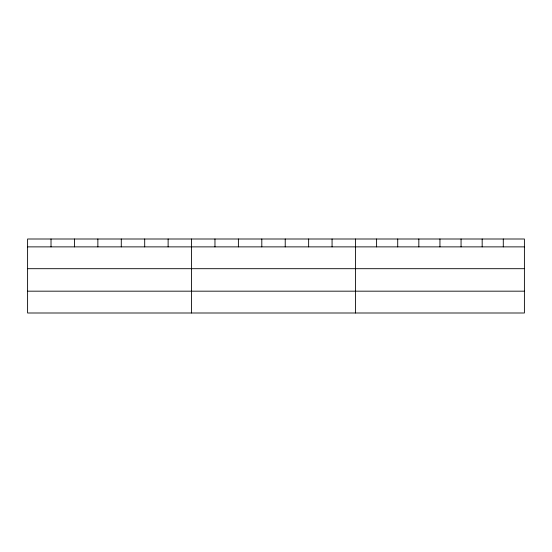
<?xml version="1.0" encoding="UTF-8"?>
<svg xmlns="http://www.w3.org/2000/svg" width="552" height="552" viewBox="0 0 552 552"><rect width="100%" height="100%" fill="white"/><g stroke="black" fill="none" stroke-linecap="round" stroke-linejoin="round"><path stroke-width="0.83" d="M524.4 268.693L524.4 239.002L27.6 239.002L27.6 312.998L524.4 312.998L524.4 268.693L27.6 268.693M27.6 246.875L524.4 246.875M27.6 291.173L524.4 291.173M503.286 239.002L503.286 246.875M482.172 239.002L482.172 246.875M461.058 239.002L461.058 246.875M439.944 239.002L439.944 246.875M418.83 239.002L418.83 246.875M397.716 239.002L397.716 246.875M376.602 239.002L376.602 246.875M355.488 239.002L355.488 312.998M332.069 239.002L332.069 246.875M308.644 239.002L308.644 246.875M285.225 239.002L285.225 246.875M261.807 239.002L261.807 246.875M238.388 239.002L238.388 246.875M214.963 239.002L214.963 246.875M191.544 239.002L191.544 312.998M168.125 239.002L168.125 246.875M144.7 239.002L144.7 246.875M121.281 239.002L121.281 246.875M97.863 239.002L97.863 246.875M74.444 239.002L74.444 246.875M51.019 239.002L51.019 246.875"/></g></svg>
